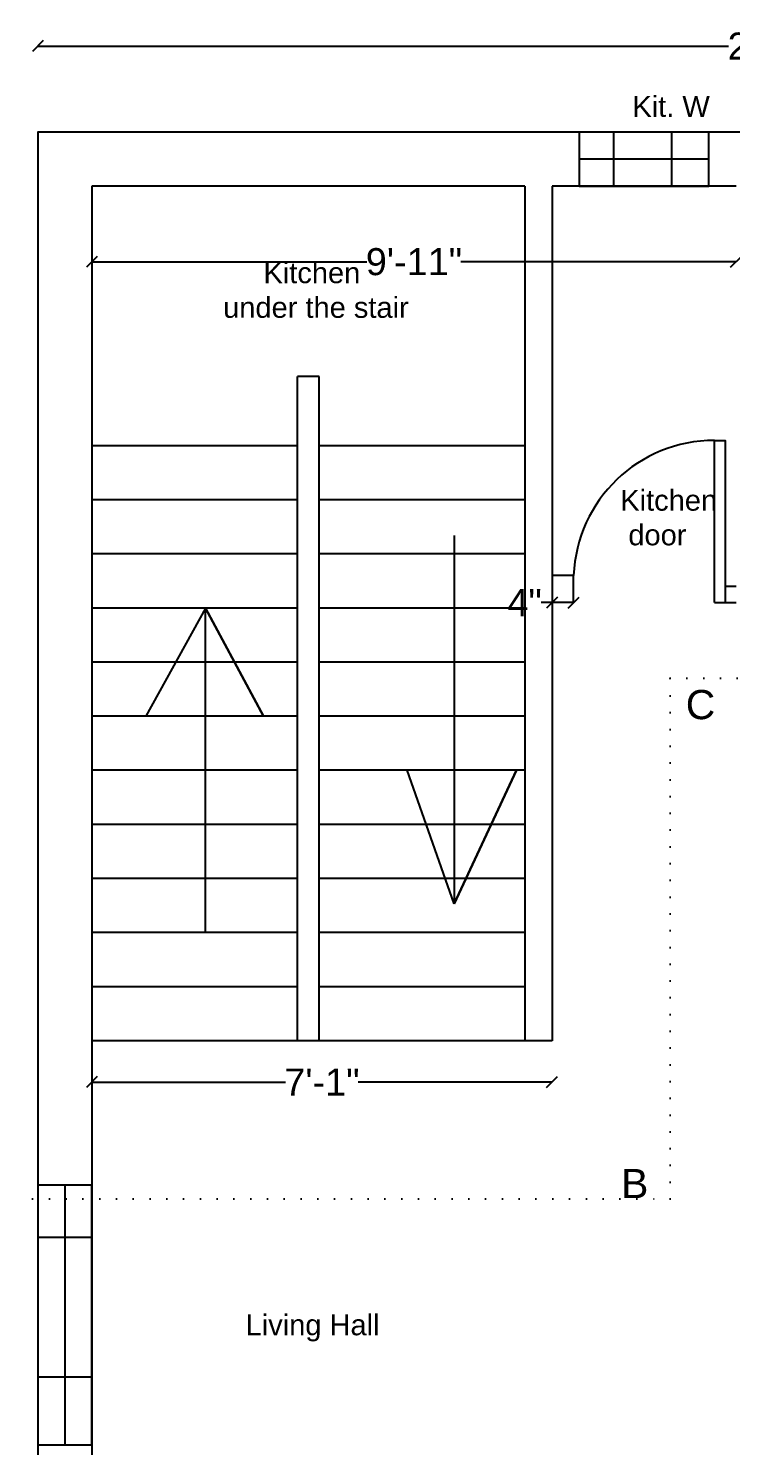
# Model space of a CAD drawing. Header units: inches. Extents: x -8688 to 264, y -379 to 2217.
# Drawn here: x -5285.9 to -5156.2, y 924.3 to 1186.3 of the extents above; entities that cross this region are included whole.
import ezdxf

# ---------------------------------------------------------------- set-up
doc = ezdxf.new("R2010")
doc.units = ezdxf.units.IN
doc.header["$MEASUREMENT"] = 0
doc.linetypes.add('ACAD_ISO07W100', pattern=[3, 0, -3])
for name, color, linetype in [('D2', 230, 'Continuous'), ('K.W', 40, 'Continuous'), ('Naming', 91, 'Continuous'), ('W', 60, 'Continuous')]:
    doc.layers.add(name, color=color, linetype=linetype)
doc.styles.get("Standard").update_dxf_attribs({"font": 'arial.ttf'})
doc.dimstyles.get("Standard").update_dxf_attribs({"dimtxt": 5, "dimasz": 2, "dimexe": 0.18, "dimexo": 0.0625, "dimgap": 0.09, "dimtad": 0, "dimtih": 1, "dimtoh": 1, "dimdec": 3, "dimdsep": 46, "dimlunit": 3, "dimtxsty": 'Standard', "dimblk": 'OBLIQUE', "dimcen": 2, "dimse1": 1, "dimse2": 1, "dimclrd": 2, "dimadec": 0, "dimazin": 0, "dimtfac": 1, "dimtdec": 3, "dimtofl": 0, "dimtmove": 0, "dimatfit": 3, "dimfxl": 1, "dimtolj": 1, "dimtzin": 0, "dimarcsym": 0})

# ---------------------------------------------------------------- blocks, each defined once
blk = doc.blocks.new('_Oblique')
at = {"color": 0, "linetype": 'ByBlock', "lineweight": -2}
blk.add_line((-0.5, -0.5), (0.5, 0.5), dxfattribs=at)
blk = doc.blocks.new('*D22')
at = {"color": 2, "lineweight": -2, "transparency": 16777216}
for p, q in [((-5189.16, 1080.17), (-5191.16, 1080.17)), ((-5185.16, 1080.17), (-5189.16, 1080.17))]:
    blk.add_line(p, q, dxfattribs=at)
at = {"layer": 'Defpoints', "color": 0, "transparency": 16777216}
for p in [(-5189.16, 1080.17), (-5189.16, 1080.17), (-5185.16, 1080.17)]:
    blk.add_point(p, dxfattribs=at)
at = {"color": 2, "lineweight": -2, "transparency": 16777216, "xscale": 2, "yscale": 2, "zscale": 2, "rotation": 180}
blk.add_blockref('_Oblique', (-5189.16, 1080.17), dxfattribs=at)
at = {"color": 2, "lineweight": -2, "transparency": 16777216, "xscale": 2, "yscale": 2, "zscale": 2}
blk.add_blockref('_Oblique', (-5185.16, 1080.17), dxfattribs=at)
at = {"color": 0, "transparency": 16777216, "insert": (-5194.22, 1080.17), "char_height": 5, "attachment_point": 5}
blk.add_mtext('\\A1;4"', dxfattribs=at)
blk = doc.blocks.new('*D23')
at = {"color": 2, "lineweight": -2, "transparency": 16777216}
for p, q in [((-5274.16, 991.54), (-5238.37, 991.54)), ((-5189.16, 991.54), (-5224.94, 991.54))]:
    blk.add_line(p, q, dxfattribs=at)
at = {"layer": 'Defpoints', "color": 0, "transparency": 16777216}
for p in [(-5274.16, 999.17), (-5189.16, 999.17), (-5274.16, 991.54)]:
    blk.add_point(p, dxfattribs=at)
at = {"color": 2, "lineweight": -2, "transparency": 16777216, "xscale": 2, "yscale": 2, "zscale": 2, "rotation": 180}
blk.add_blockref('_Oblique', (-5274.16, 991.54), dxfattribs=at)
at = {"color": 2, "lineweight": -2, "transparency": 16777216, "xscale": 2, "yscale": 2, "zscale": 2}
blk.add_blockref('_Oblique', (-5189.16, 991.54), dxfattribs=at)
at = {"color": 0, "transparency": 16777216, "insert": (-5231.66, 991.54), "char_height": 5, "attachment_point": 5}
blk.add_mtext('\\A1;7\'-1"', dxfattribs=at)
blk = doc.blocks.new('*D30')
at = {"color": 2, "lineweight": -2, "transparency": 16777216}
for p, q in [((-5284.16, 1183.07), (-5156.54, 1183.07)), ((-5020.16, 1183.07), (-5147.78, 1183.07))]:
    blk.add_line(p, q, dxfattribs=at)
at = {"layer": 'Defpoints', "color": 0, "transparency": 16777216}
for p in [(-5284.16, 1183.07), (-5284.16, 1167.17), (-5020.16, 1167.17)]:
    blk.add_point(p, dxfattribs=at)
at = {"color": 2, "lineweight": -2, "transparency": 16777216, "xscale": 2, "yscale": 2, "zscale": 2, "rotation": 180}
blk.add_blockref('_Oblique', (-5284.16, 1183.07), dxfattribs=at)
at = {"color": 2, "lineweight": -2, "transparency": 16777216, "xscale": 2, "yscale": 2, "zscale": 2}
blk.add_blockref('_Oblique', (-5020.16, 1183.07), dxfattribs=at)
at = {"color": 0, "transparency": 16777216, "insert": (-5152.16, 1183.07), "char_height": 5, "attachment_point": 5}
blk.add_mtext("\\A1;22'", dxfattribs=at)
blk = doc.blocks.new('*D31')
at = {"color": 2, "lineweight": -2, "transparency": 16777216}
for p, q in [((-5274.16, 1143.18), (-5223.34, 1143.18)), ((-5155.16, 1143.18), (-5205.98, 1143.18))]:
    blk.add_line(p, q, dxfattribs=at)
at = {"layer": 'Defpoints', "color": 0, "transparency": 16777216}
for p in [(-5274.16, 1157.17), (-5155.16, 1157.17), (-5274.16, 1143.18)]:
    blk.add_point(p, dxfattribs=at)
at = {"color": 2, "lineweight": -2, "transparency": 16777216, "xscale": 2, "yscale": 2, "zscale": 2, "rotation": 180}
blk.add_blockref('_Oblique', (-5274.16, 1143.18), dxfattribs=at)
at = {"color": 2, "lineweight": -2, "transparency": 16777216, "xscale": 2, "yscale": 2, "zscale": 2}
blk.add_blockref('_Oblique', (-5155.16, 1143.18), dxfattribs=at)
at = {"color": 0, "transparency": 16777216, "insert": (-5214.66, 1143.18), "char_height": 5, "attachment_point": 5}
blk.add_mtext('\\A1;9\'-11"', dxfattribs=at)

msp = doc.modelspace()

# ---------------------------------------------------------------- linework, layer by layer
for p, q in [((-5274.1596, 1157.1714), (-5274.1596, 894.1714)), ((-5274.1596, 1157.1714), (-5274.1596, 999.1714)), ((-5194.1596, 1157.1714), (-5274.1596, 1157.1714)), ((-5194.1596, 1157.1714), (-5194.1596, 999.1714)), ((-5155.1596, 1157.1714), (-5189.1596, 1157.1714)), ((-5189.1596, 1157.1714), (-5189.1596, 999.1714)), ((-5236.1596, 999.1714), (-5236.1596, 1121.9504)), ((-5232.1596, 1121.9504), (-5236.1596, 1121.9504)), ((-5232.1596, 999.1714), (-5232.1596, 1121.9504)), ((-5236.1596, 1109.1714), (-5274.1596, 1109.1714)), ((-5194.1596, 1109.1714), (-5232.1596, 1109.1714)), ((-5236.1596, 1099.1714), (-5274.1596, 1099.1714)), ((-5194.1596, 1099.1714), (-5232.1596, 1099.1714)), ((-5207.2461, 1092.5644), (-5207.2461, 1024.4761)), ((-5236.1596, 1089.1714), (-5274.1596, 1089.1714)), ((-5194.1596, 1089.1714), (-5232.1596, 1089.1714)), ((-5185.1596, 1085.1714), (-5189.1596, 1085.1714)), ((-5185.1596, 1080.1714), (-5185.1596, 1085.1714)), ((-5185.1596, 1080.1714), (-5189.1596, 1080.1714)), ((-5236.1596, 1079.1714), (-5274.1596, 1079.1714)), ((-5253.1596, 1079.1714), (-5264.194, 1059.1714)), ((-5253.1596, 1019.1714), (-5253.1596, 1079.1714)), ((-5253.1596, 1079.1714), (-5242.4581, 1059.1714)), ((-5242.4581, 1059.1714), (-5253.1596, 1079.1714)), ((-5194.1596, 1079.1714), (-5232.1596, 1079.1714)), ((-5236.1596, 1069.1714), (-5274.1596, 1069.1714)), ((-5194.1596, 1069.1714), (-5232.1596, 1069.1714)), ((-5236.1596, 1059.1714), (-5274.1596, 1059.1714)), ((-5194.1596, 1059.1714), (-5232.1596, 1059.1714)), ((-5236.1596, 1049.1714), (-5274.1596, 1049.1714)), ((-5194.1596, 1049.1714), (-5232.1596, 1049.1714)), ((-5207.2461, 1024.4761), (-5215.9404, 1049.1714)), ((-5207.2461, 1024.4761), (-5195.7261, 1049.1714)), ((-5195.7261, 1049.1714), (-5207.2461, 1024.4761)), ((-5236.1596, 1039.1714), (-5274.1596, 1039.1714)), ((-5194.1596, 1039.1714), (-5232.1596, 1039.1714)), ((-5236.1596, 1029.1714), (-5274.1596, 1029.1714)), ((-5194.1596, 1029.1714), (-5232.1596, 1029.1714)), ((-5236.1596, 1019.1714), (-5274.1596, 1019.1714)), ((-5194.1596, 1019.1714), (-5232.1596, 1019.1714)), ((-5236.1596, 1009.1714), (-5274.1596, 1009.1714)), ((-5194.1596, 1009.1714), (-5232.1596, 1009.1714)), ((-5189.1596, 999.1714), (-5274.1596, 999.1714))]:
    msp.add_line(p, q)
msp.add_lwpolyline([(-5159.1596, 807.1714), (-5020.1596, 807.1714), (-5020.1596, 1167.1714), (-5284.1596, 1167.1714), (-5284.1596, 807.1714), (-5211.1596, 807.1714)])
at = {"linetype": 'ACAD_ISO07W100'}
msp.add_lwpolyline([(-5311.4683, 998.6698), (-5328.5163, 1015.7177), (-5328.5163, 969.9428), (-5167.3282, 969.9428), (-5167.3282, 1066.2293), (-4937.9937, 1066.2293), (-4937.9937, 1122.9387)], dxfattribs=at)
at = {"layer": 'D2'}
for p, q in [((-5159.1596, 1080.1714), (-5157.1596, 1080.1714)), ((-5157.1596, 1080.1714), (-5155.1596, 1080.1714))]:
    msp.add_line(p, q, dxfattribs=at)
for points in [[(-5159.1596, 1080.1714), (-5159.1596, 1110.1714), (-5157.1596, 1110.1714), (-5157.1596, 1080.1714)], [(-5155.1596, 1083.1714), (-5157.1596, 1083.1714)]]:
    msp.add_lwpolyline(points, dxfattribs=at)
msp.add_arc((-5159.1596, 1084.1514), 26.02, 90, 177.753395, dxfattribs=at)
at = {"layer": 'K.W'}
for p, q in [((-5177.8168, 1167.1714), (-5177.8168, 1157.1714)), ((-5167.0651, 1167.1714), (-5167.0651, 1157.1714)), ((-5160.1596, 1162.1714), (-5184.1596, 1162.1714))]:
    msp.add_line(p, q, dxfattribs=at)
msp.add_lwpolyline([(-5184.1596, 1157.1714), (-5160.1596, 1157.1714), (-5160.1596, 1167.1714), (-5184.1596, 1167.1714)], close=True, dxfattribs=at)
at = {"layer": 'W'}
for p, q in [((-5279.1596, 972.4506), (-5279.1596, 924.4506)), ((-5284.1596, 962.8682), (-5274.1596, 962.8682)), ((-5284.1596, 937.0143), (-5274.1596, 937.0143))]:
    msp.add_line(p, q, dxfattribs=at)
msp.add_lwpolyline([(-5274.1596, 924.4506), (-5274.1596, 972.4506), (-5284.1596, 972.4506), (-5284.1596, 924.4506)], close=True, dxfattribs=at)

# ---------------------------------------------------------------- texts
at = {"char_height": 5.4, "attachment_point": 1}
for s, insert in [('C', (-5164.4527, 1064.0288)), ('B', (-5176.3864, 975.4718))]:
    msp.add_mtext_dynamic_manual_height_columns(s, width=1561.938134, gutter_width=30, heights=[0], dxfattribs=dict(at, insert=insert))
at = {"layer": 'K.W', "insert": (-5174.3132, 1173.8267), "char_height": 3.84, "attachment_point": 1}
msp.add_mtext_dynamic_manual_height_columns('Kit. W', width=1561.938134, gutter_width=30, heights=[0], dxfattribs=at)
at = {"layer": 'Naming', "char_height": 3.84, "attachment_point": 1}
for s, width, gutter_width, insert in [('     Kitchen \\Punder the stair', 1249.550508, 24, (-5249.9184, 1143.0708)), ('Kitchen \\P door', 1249.550508, 24, (-5176.5482, 1101.0133)), ('Living Hall', 1561.938134, 30, (-5245.7624, 948.5672))]:
    msp.add_mtext_dynamic_manual_height_columns(s, width=width, gutter_width=gutter_width, heights=[0], dxfattribs=dict(at, insert=insert))

# ---------------------------------------------------------------- dimensions: what is measured, and where the dimension line sits
for base, p1, p2, picture, middle in [((-5284.1596, 1183.0662), (-5020.1596, 1167.1714), (-5284.1596, 1167.1714), '*D30', (-5152.1596, 1183.0662)), ((-5274.1596, 1143.1848), (-5155.1596, 1157.1714), (-5274.1596, 1157.1714), '*D31', (-5214.6596, 1143.1848)), ((-5189.1596, 1080.1714), (-5185.1596, 1080.1714), (-5189.1596, 1080.1714), '*D22', (-5194.2237, 1080.1714)), ((-5274.1596, 991.5361), (-5189.1596, 999.1714), (-5274.1596, 999.1714), '*D23', (-5231.6596, 991.5361))]:
    dim = msp.add_linear_dim(base=base, p1=p1, p2=p2, dimstyle='Standard')
    dim.commit()
    dim.dimension.update_dxf_attribs({"geometry": picture, "text_midpoint": middle})

doc.saveas('drawing.dxf')
